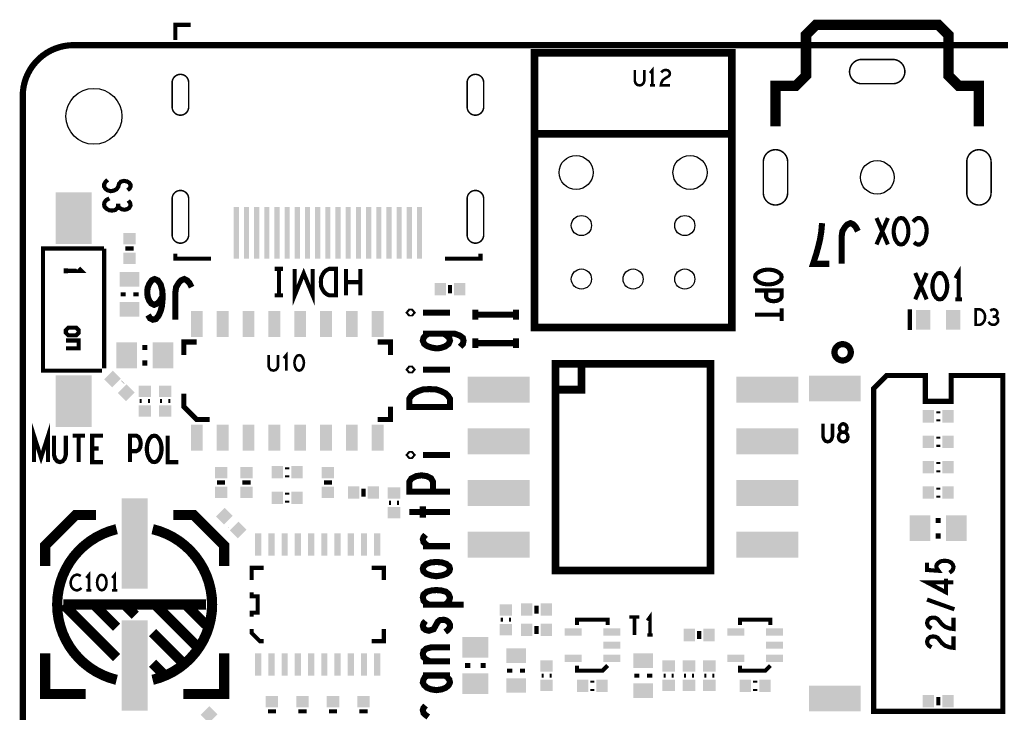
# Model space of a CAD drawing. Extents: x -0.2 to 77.2, y -0.2 to 57.8.
# Drawn here: x -0.15 to 48.1, y 23.65 to 57.75 of the extents above; entities that cross this region are included whole.
import ezdxf

# ---------------------------------------------------------------- set-up
doc = ezdxf.new("R2010")
doc.units = 0
doc.layers.get('0').update_dxf_attribs({"linetype": 'CONTINUOUS'})
for name, color, linetype in [('BOARD_ART', 7, 'CONTINUOUS'), ('PASTETOP_ART', 4, 'CONTINUOUS'), ('SILK_TOP_ART', 10, 'CONTINUOUS'), ('TRANSPORTPIDIGIII-1-4_DRL', 11, 'CONTINUOUS'), ('TRANSPORTPIDIGIMA_ROU', 13, 'CONTINUOUS')]:
    doc.layers.add(name, color=color, linetype=linetype)

# ---------------------------------------------------------------- blocks, each defined once
blk = doc.blocks.new('RECTANGLE_76')
blk.add_solid([(0.635, 2.2225), (0.635, -2.2225), (-0.635, 2.2225), (-0.635, -2.2225)])
blk = doc.blocks.new('RECTANGLE_6')
blk.add_solid([(0.508, 0.635), (0.508, -0.635), (-0.508, 0.635), (-0.508, -0.635)])
blk = doc.blocks.new('RECTANGLE_67')
blk.add_solid([(0.127, 1.27), (0.127, -1.27), (-0.127, 1.27), (-0.127, -1.27)])
blk = doc.blocks.new('RECTANGLE_77')
blk.add_solid([(0.889, 1.27), (0.889, -1.27), (-0.889, 1.27), (-0.889, -1.27)])
blk = doc.blocks.new('RECTANGLE_73')
blk.add_solid([(1.27, 0.635), (1.27, -0.635), (-1.27, 0.635), (-1.27, -0.635)])
blk = doc.blocks.new('RECTANGLE_74')
blk.add_solid([(1.524, 0.635), (1.524, -0.635), (-1.524, 0.635), (-1.524, -0.635)])
blk = doc.blocks.new('CUSTOM_29')
for points in [[(-0.413092, -0.01796), (-0.377172, 0.01796), (0.377172, -0.01796), (0.413092, 0.01796)], [(-0.377172, 0.01796), (0.01796, 0.413092), (0.413092, 0.01796), (0.01796, 0.413092)], [(-0.01796, -0.413092), (-0.413092, -0.01796), (-0.01796, -0.413092), (0.377172, -0.01796)]]:
    blk.add_solid(points)
blk = doc.blocks.new('RECTANGLE_13')
blk.add_solid([(0.3048, 0.2794), (0.3048, -0.2794), (-0.3048, 0.2794), (-0.3048, -0.2794)])
blk = doc.blocks.new('RECTANGLE_5')
blk.add_solid([(0.635, 0.508), (0.635, -0.508), (-0.635, 0.508), (-0.635, -0.508)])
blk = doc.blocks.new('RECTANGLE_78')
blk.add_solid([(0.4826, 0.3556), (0.4826, -0.3556), (-0.4826, 0.3556), (-0.4826, -0.3556)])
blk = doc.blocks.new('RECTANGLE_80')
blk.add_solid([(0.4191, 0.1778), (0.4191, -0.1778), (-0.4191, 0.1778), (-0.4191, -0.1778)])
blk = doc.blocks.new('RECTANGLE_12')
blk.add_solid([(0.2794, 0.3048), (0.2794, -0.3048), (-0.2794, 0.3048), (-0.2794, -0.3048)])
blk = doc.blocks.new('RECTANGLE_71')
blk.add_solid([(0.1524, 0.5461), (0.1524, -0.5461), (-0.1524, 0.5461), (-0.1524, -0.5461)])
blk = doc.blocks.new('RECTANGLE_79')
blk.add_solid([(0.3556, 0.4826), (0.3556, -0.4826), (-0.3556, 0.4826), (-0.3556, -0.4826)])
blk = doc.blocks.new('RECTANGLE_70')
blk.add_solid([(0.2921, 0.635), (0.2921, -0.635), (-0.2921, 0.635), (-0.2921, -0.635)])
blk = doc.blocks.new('ROUND_111')
blk.add_circle((0, 0), 0.495)
blk = doc.blocks.new('ROUND_25')
blk.add_circle((0, 0), 0.826)
blk = doc.blocks.new('ROUND_113')
blk.add_circle((0, 0), 0.838)
blk = doc.blocks.new('ROUND_11')
blk.add_circle((0, 0), 1.375)

msp = doc.modelspace()

# ---------------------------------------------------------------- linework, layer by layer
at = {"layer": 'BOARD_ART', "const_width": 0.3048}
msp.add_lwpolyline([(2.5, 56.5, 0.4142136), (0, 54)], format="xyb", dxfattribs=at)
for points in [[(74.5, 56.5), (2.5, 56.5)], [(0, 54), (0, 49.25), (0, 46.25)], [(0, 46.25), (0, 43.75), (0, 13.25), (0, 10.75)]]:
    msp.add_lwpolyline(points, dxfattribs=at)
at = {"layer": 'SILK_TOP_ART'}
for points, const_width in [([(7.5, 56.75), (7.5, 57.5), (8.25, 57.5)], 0.2032), ([(37, 52.5), (37, 54.5), (38, 54.5), (38.5, 55), (38.5, 57), (39, 57.5), (45, 57.5), (45.5, 57), (45.5, 55), (46, 54.5), (47, 54.5), (47, 52.5)], 0.508), ([(25.15, 56.12), (25.15, 42.62), (34.85, 42.62), (34.85, 56.12), (25.15, 56.12)], 0.381), ([(30.0847, 55.282), (30.0847, 54.7359), (30.127, 54.6216), (30.2117, 54.5454), (30.3175, 54.52), (30.4233, 54.5454), (30.508, 54.6216), (30.5503, 54.7359), (30.5503, 55.282)], 0.127), ([(30.9525, 54.52), (30.9525, 55.282), (30.8255, 55.1296)], 0.127), ([(31.3864, 55.155), (31.4499, 55.2312), (31.524, 55.2693), (31.6087, 55.282), (31.7145, 55.2566), (31.7886, 55.1931), (31.8098, 55.1169), (31.7992, 55.0407), (31.7568, 54.9772), (31.5452, 54.8502), (31.4499, 54.7613), (31.3864, 54.6343), (31.3652, 54.52), (31.8098, 54.52)], 0.127), ([(30.8255, 54.52), (31.0795, 54.52)], 0.127), ([(25.15, 52.14), (34.85, 52.14)], 0.381), ([(4.1733, 49.88), (4.065, 49.7733), (4, 49.6533), (4, 49.5467), (4.065, 49.44), (4.1733, 49.36), (4.325, 49.32), (4.4766, 49.3467), (4.6067, 49.4133), (4.6933, 49.5333), (4.7367, 49.6933), (4.8233, 49.7867), (4.975, 49.8267), (5.1267, 49.8), (5.235, 49.7333), (5.3, 49.64), (5.3, 49.5467), (5.2567, 49.4533), (5.1483, 49.3733)], 0.2032), ([(4.26, 48.9663), (4.1083, 48.8863), (4.0217, 48.7797), (4, 48.6597), (4.0217, 48.553), (4.13, 48.4463), (4.26, 48.3797), (4.39, 48.3663), (4.5416, 48.393), (4.65, 48.4863), (4.6933, 48.5797), (4.6933, 48.6997)], 0.2032), ([(4.6933, 48.5797), (4.7583, 48.4997), (4.8666, 48.433), (4.9967, 48.4063), (5.1267, 48.433), (5.235, 48.4997), (5.3, 48.6197), (5.2783, 48.7397), (5.1917, 48.8597)], 0.2032), ([(39.29, 47.75), (39.25, 47.3167), (39.19, 46.95), (39.11, 46.6167), (39.01, 46.25), (38.85, 45.75), (39.65, 45.75)], 0.3), ([(41.05, 47.35), (40.95, 47.55), (40.83, 47.6833), (40.69, 47.75), (40.53, 47.6833), (40.41, 47.55), (40.29, 47.35), (40.25, 47.0834), (40.25, 45.75)], 0.3), ([(42.526, 48), (41.966, 46.7)], 0.2032), ([(42.526, 46.7), (41.966, 48)], 0.2032), ([(43.173, 48), (43.2797, 47.9783), (43.373, 47.8917), (43.453, 47.7617), (43.5063, 47.61), (43.533, 47.4367), (43.533, 47.2633), (43.5063, 47.09), (43.453, 46.9383), (43.373, 46.8083), (43.2797, 46.7217), (43.173, 46.7), (43.0663, 46.7217), (42.973, 46.8083), (42.893, 46.9383), (42.8397, 47.09), (42.813, 47.2633), (42.813, 47.4367), (42.8397, 47.61), (42.893, 47.7617), (42.973, 47.8917), (43.0663, 47.9783), (43.173, 48)], 0.2032), ([(43.8067, 46.8083), (43.8867, 46.7433), (43.98, 46.7), (44.0867, 46.7), (44.2067, 46.765), (44.3, 46.8733), (44.3667, 47.0033), (44.42, 47.22), (44.4333, 47.415), (44.4067, 47.61), (44.3667, 47.74), (44.2867, 47.87), (44.1933, 47.9567), (44.1, 48), (44.0067, 48), (43.9133, 47.9567), (43.8333, 47.8917), (43.7667, 47.805)], 0.2032), ([(4, 46.5), (1, 46.5), (1, 40.5), (3.8961, 40.5)], 0.203), ([(4, 40.6039), (4, 46.5)], 0.203), ([(5.05, 46.5), (5.45, 46.5)], 0.2032), ([(9.25, 46), (7.5, 46), (7.5, 46.25)], 0.2032), ([(20.75, 46), (22.5, 46), (22.5, 46.25)], 0.2032), ([(2.119, 45.532), (2.119, 45.278)], 0.203), ([(2.754, 45.532), (2.881, 45.405), (2.119, 45.405)], 0.203), ([(12.7972, 45.5), (12.3908, 45.5)], 0.2032), ([(12.594, 44.2), (12.594, 45.5)], 0.2032), ([(14.2503, 45.5), (14.2503, 44.2), (13.81, 45.2833), (13.3697, 44.2), (13.3697, 45.5)], 0.2032), ([(15.3985, 45.5), (15.3985, 44.2), (15.0599, 44.2), (14.9244, 44.265), (14.8228, 44.3517), (14.7381, 44.4816), (14.6704, 44.6334), (14.6535, 44.85), (14.6704, 45.0667), (14.7381, 45.2184), (14.8228, 45.3484), (14.9244, 45.435), (15.0599, 45.5), (15.3985, 45.5)], 0.2032), ([(15.8864, 44.2), (15.8864, 45.5)], 0.2032), ([(16.5976, 45.5), (16.5976, 44.2)], 0.2032), ([(36, 45.1), (36.0217, 45.2067), (36.1083, 45.3), (36.2383, 45.38), (36.39, 45.4333), (36.5633, 45.46), (36.7367, 45.46), (36.91, 45.4333), (37.0617, 45.38), (37.1917, 45.3), (37.2783, 45.2067), (37.3, 45.1), (37.2783, 44.9933), (37.1917, 44.9), (37.0617, 44.82), (36.91, 44.7667), (36.7367, 44.74), (36.5633, 44.74), (36.39, 44.7667), (36.2383, 44.82), (36.1083, 44.9), (36.0217, 44.9933), (36, 45.1)], 0.2032), ([(43.87, 44), (44.43, 45.3)], 0.2032), ([(43.87, 45.3), (44.43, 44)], 0.2032), ([(45.077, 44), (44.9703, 44.0217), (44.877, 44.1083), (44.797, 44.2383), (44.7437, 44.39), (44.717, 44.5633), (44.717, 44.7367), (44.7437, 44.91), (44.797, 45.0617), (44.877, 45.1917), (44.9703, 45.2783), (45.077, 45.3), (45.1837, 45.2783), (45.277, 45.1917), (45.357, 45.0617), (45.4103, 44.91), (45.437, 44.7367), (45.437, 44.5633), (45.4103, 44.39), (45.357, 44.2383), (45.277, 44.1083), (45.1837, 44.0217), (45.077, 44)], 0.2032), ([(46.004, 44), (46.004, 45.3), (45.844, 45.04)], 0.2032), ([(6.88, 44.1667), (6.74, 43.9333), (6.62, 43.8), (6.46, 43.7334), (6.32, 43.8), (6.22, 43.9333), (6.14, 44.1333), (6.12, 44.3667), (6.14, 44.5667), (6.22, 44.7667), (6.34, 44.9333), (6.48, 45), (6.64, 44.9333), (6.78, 44.7334), (6.86, 44.4333), (6.88, 44.1), (6.84, 43.6667), (6.78, 43.4333), (6.68, 43.2), (6.54, 43.0333), (6.4, 43), (6.26, 43.0667), (6.16, 43.2333)], 0.3), ([(8.3, 44.6), (8.2, 44.8), (8.08, 44.9333), (7.94, 45), (7.78, 44.9333), (7.66, 44.8), (7.54, 44.6), (7.5, 44.3334), (7.5, 43)], 0.3), ([(15.8864, 44.85), (16.5976, 44.85)], 0.2032), ([(21, 44.3), (21, 44.7)], 0.2032), ([(36, 44.4397), (37.3, 44.4397), (37.3, 44.1197), (37.235, 44.013), (37.0833, 43.933), (36.91, 43.9063), (36.7367, 43.933), (36.6067, 43.9997), (36.5416, 44.1197), (36.5416, 44.4397)], 0.2032), ([(4.8055, 44.25), (5.0595, 44.25)], 0.2032), ([(5.4405, 44.25), (5.6945, 44.25)], 0.2032), ([(12.7972, 44.2), (12.3908, 44.2)], 0.2032), ([(45.844, 44), (46.164, 44)], 0.2032), ([(19.1334, 43.35), (19.1, 43.31), (19.0333, 43.31), (19, 43.35), (19.0333, 43.39), (19.1, 43.39), (19.1334, 43.35)], 0.3), ([(19.6667, 43.35), (21, 43.35)], 0.3), ([(22.25, 43.01), (22.25, 43.49)], 0.3), ([(24.25, 43.01), (24.25, 43.49)], 0.3), ([(37.3, 43.5527), (37.3, 42.9393)], 0.2032), ([(43.603, 42.492), (43.603, 43.508)], 0.2032), ([(46.8347, 42.75), (46.8347, 43.512), (47.0463, 43.512), (47.131, 43.4739), (47.1945, 43.4231), (47.2474, 43.3469), (47.2898, 43.258), (47.3003, 43.131), (47.2898, 43.004), (47.2474, 42.9151), (47.1945, 42.8389), (47.131, 42.7881), (47.0463, 42.75), (46.8347, 42.75)], 0.127), ([(47.7766, 43.1564), (47.8401, 43.1945), (47.893, 43.258), (47.9142, 43.3342), (47.893, 43.4104), (47.8401, 43.4739), (47.7448, 43.512), (47.6496, 43.4993), (47.5543, 43.4485)], 0.127), ([(22.25, 43.25), (24.25, 43.25)], 0.3), ([(37.3, 43.246), (36, 43.246)], 0.2032), ([(47.4697, 42.9024), (47.5332, 42.8135), (47.6178, 42.7627), (47.7131, 42.75), (47.7978, 42.7627), (47.8824, 42.8262), (47.9353, 42.9024), (47.9459, 42.9786), (47.9248, 43.0675), (47.8507, 43.131), (47.7766, 43.1564), (47.6813, 43.1564)], 0.127), ([(2.627, 42.611), (2.246, 42.611), (2.119, 42.484), (2.119, 42.357), (2.246, 42.23), (2.627, 42.23), (2.754, 42.357), (2.754, 42.484), (2.627, 42.611)], 0.203), ([(2.119, 41.976), (2.754, 41.976), (2.754, 41.595), (2.119, 41.595)], 0.203), ([(7.92, 41.27), (7.92, 41.905), (8.555, 41.905)], 0.254), ([(17.445, 41.905), (18.08, 41.905), (18.08, 41.27)], 0.254), ([(19.9333, 42.31), (19.8, 42.23), (19.7, 42.11), (19.6667, 41.97), (19.7334, 41.81), (19.8667, 41.71), (20.1, 41.63), (20.3334, 41.59), (20.5334, 41.61), (20.7667, 41.69), (20.9333, 41.81), (21, 41.97), (20.9667, 42.09), (20.8334, 42.23), (20.7001, 42.31)], 0.3), ([(21.5, 41.67), (21.6333, 41.81), (21.6666, 41.97), (21.6333, 42.11), (21.4667, 42.23), (21.2333, 42.31), (19.6667, 42.31)], 0.3), ([(22.25, 41.61), (22.25, 42.09)], 0.3), ([(22.25, 41.85), (24.25, 41.85)], 0.3), ([(24.25, 41.61), (24.25, 42.09)], 0.3), ([(6, 41.758), (6, 41.504)], 0.254), ([(6, 40.996), (6, 40.742)], 0.254), ([(12.0847, 41.262), (12.0847, 40.7159), (12.127, 40.6016), (12.2117, 40.5254), (12.3175, 40.5), (12.4233, 40.5254), (12.508, 40.6016), (12.5503, 40.7159), (12.5503, 41.262)], 0.127), ([(12.9525, 40.5), (12.9525, 41.262), (12.8255, 41.1096)], 0.127), ([(13.5875, 41.262), (13.5028, 41.2366), (13.4393, 41.1731), (13.397, 41.0969), (13.3652, 40.9953), (13.3547, 40.881), (13.3652, 40.7667), (13.397, 40.6651), (13.4393, 40.5889), (13.5028, 40.5254), (13.5875, 40.5), (13.6722, 40.5254), (13.7357, 40.5889), (13.778, 40.6651), (13.8098, 40.7667), (13.8203, 40.881), (13.8098, 40.9953), (13.778, 41.0969), (13.7357, 41.1731), (13.6722, 41.2366), (13.5875, 41.262)], 0.127), ([(33.81, 40.83), (26.19, 40.83), (26.19, 30.67), (33.81, 30.67), (33.81, 40.83)], 0.381), ([(27.46, 40.83), (27.46, 39.56), (26.19, 39.56)], 0.381), ([(19.1334, 40.55), (19.1, 40.51), (19.0333, 40.51), (19, 40.55), (19.0333, 40.59), (19.1, 40.59), (19.1334, 40.55)], 0.3), ([(19.6667, 40.55), (21, 40.55)], 0.3), ([(41.825, 39.62), (41.825, 23.745), (48.175, 23.745), (48.175, 40.255), (45.635, 40.255), (45.635, 38.985), (44.365, 38.985), (44.365, 40.255), (42.46, 40.255), (41.825, 39.62)], 0.254), ([(4.5748, 39.5748), (4.5732, 39.5732)], 0.2032), ([(4.9268, 39.9268), (4.9252, 39.9252)], 0.2032), ([(21, 38.71), (19, 38.71), (19, 39.11), (19.1, 39.27), (19.2333, 39.39), (19.4333, 39.49), (19.6667, 39.57), (20, 39.59), (20.3334, 39.57), (20.5667, 39.49), (20.7667, 39.39), (20.9, 39.27), (21, 39.11), (21, 38.71)], 0.3), ([(5.75, 39), (5.85, 39)], 0.2032), ([(6.15, 39), (6.25, 39)], 0.2032), ([(6.75, 39), (6.85, 39)], 0.2032), ([(7.15, 39), (7.25, 39)], 0.2032), ([(9.19, 38.095), (8.555, 38.095), (7.92, 38.73), (7.92, 39.365)], 0.254), ([(18.08, 38.73), (18.08, 38.095), (17.445, 38.095)], 0.254), ([(45, 38.4), (45, 38.5)], 0.2032), ([(45, 38), (45, 38.1)], 0.2032), ([(0.5533, 36), (0.5533, 37.3), (0.9, 36.2167), (1.2467, 37.3), (1.2467, 36)], 0.2032), ([(39.3347, 37.889), (39.3347, 37.2519), (39.377, 37.1185), (39.4617, 37.0296), (39.5675, 37), (39.6733, 37.0296), (39.758, 37.1185), (39.8003, 37.2519), (39.8003, 37.889)], 0.17), ([(40.3295, 37), (40.4036, 37.0148), (40.4882, 37.0593), (40.5412, 37.1333), (40.5623, 37.2371), (40.5412, 37.3408), (40.4777, 37.4297), (40.3824, 37.4741), (40.2766, 37.4741), (40.2131, 37.5038), (40.1602, 37.5778), (40.139, 37.6816), (40.1708, 37.7853), (40.2448, 37.8594), (40.3295, 37.889), (40.4142, 37.8594), (40.4882, 37.7853), (40.52, 37.6816), (40.4988, 37.5778), (40.4459, 37.5038), (40.3824, 37.4741), (40.2766, 37.4741), (40.1813, 37.4297), (40.1178, 37.3408), (40.0967, 37.2371), (40.1178, 37.1333), (40.1708, 37.0593), (40.2554, 37.0148), (40.3295, 37)], 0.17), ([(1.5337, 37.3), (1.5337, 36.3683), (1.587, 36.1733), (1.6937, 36.0433), (1.827, 36), (1.9603, 36.0433), (2.067, 36.1733), (2.1203, 36.3683), (2.1203, 37.3)], 0.2032), ([(2.4473, 37.3), (3.0607, 37.3)], 0.2032), ([(2.754, 37.3), (2.754, 36)], 0.2032), ([(3.9477, 36), (3.4143, 36), (3.4143, 37.3), (3.9477, 37.3)], 0.2032), ([(5.2683, 36), (5.2683, 37.3), (5.5883, 37.3), (5.695, 37.235), (5.775, 37.0833), (5.8017, 36.91), (5.775, 36.7367), (5.7083, 36.6067), (5.5883, 36.5416), (5.2683, 36.5416)], 0.2032), ([(6.462, 36), (6.3553, 36.0217), (6.262, 36.1083), (6.182, 36.2383), (6.1287, 36.39), (6.102, 36.5633), (6.102, 36.7367), (6.1287, 36.91), (6.182, 37.0617), (6.262, 37.1917), (6.3553, 37.2783), (6.462, 37.3), (6.5687, 37.2783), (6.662, 37.1917), (6.742, 37.0617), (6.7953, 36.91), (6.822, 36.7367), (6.822, 36.5633), (6.7953, 36.39), (6.742, 36.2383), (6.662, 36.1083), (6.5687, 36.0217), (6.462, 36)], 0.2032), ([(7.1223, 37.3), (7.1223, 36), (7.6557, 36)], 0.2032), ([(45, 37.15), (45, 37.25)], 0.2032), ([(3.7343, 36.6717), (3.4143, 36.6717)], 0.2032), ([(45, 36.75), (45, 36.85)], 0.2032), ([(19.1334, 36.35), (19.1, 36.31), (19.0333, 36.31), (19, 36.35), (19.0333, 36.39), (19.1, 36.39), (19.1334, 36.35)], 0.3), ([(19.6667, 36.35), (21, 36.35)], 0.3), ([(13, 35.75), (13, 35.65)], 0.2032), ([(45, 35.9), (45, 36)], 0.2032), ([(13, 35.35), (13, 35.25)], 0.2032), ([(21, 34.55), (19, 34.55), (19, 35.03), (19.1, 35.19), (19.3333, 35.31), (19.6, 35.35), (19.8667, 35.31), (20.0667, 35.21), (20.1667, 35.03), (20.1667, 34.55)], 0.3), ([(45, 35.5), (45, 35.6)], 0.2032), ([(9.95, 35), (9.55, 35)], 0.2032), ([(11.2, 35), (10.8, 35)], 0.2032), ([(15.2, 35), (14.8, 35)], 0.2032), ([(16.75, 34.3), (16.75, 34.7)], 0.2032), ([(45, 34.65), (45, 34.75)], 0.2032), ([(13, 34.5), (13, 34.4)], 0.2032), ([(45, 34.25), (45, 34.35)], 0.2032), ([(13, 34.1), (13, 34)], 0.2032), ([(18, 34), (18.1, 34)], 0.2032), ([(18.4, 34), (18.5, 34)], 0.2032), ([(19.6667, 33.27), (19.6667, 33.83)], 0.3), ([(1.1, 30.9), (1.1, 31.9), (2.6, 33.4), (3.6, 33.4)], 0.5), ([(9.9, 30.9), (9.9, 31.9), (8.4, 33.4), (7.4, 33.4)], 0.5), ([(19, 33.55), (21, 33.55)], 0.3), ([(45, 33.004), (45, 33.258)], 0.254), ([(10.0732, 32.8232), (10.0748, 32.8248)], 0.2032), ([(10.4252, 33.1752), (10.4268, 33.1768)], 0.2032), ([(19.9333, 31.87), (19.8, 31.97), (19.7, 32.07), (19.6667, 32.21), (19.7, 32.31), (19.8, 32.43)], 0.3), ([(45, 32.242), (45, 32.496)], 0.254), ([(21, 31.87), (19.6667, 31.87)], 0.3), ([(11.25, 30.2), (11.25, 30.8), (11.85, 30.8)], 0.205), ([(17.15, 30.8), (17.75, 30.8), (17.75, 30.2)], 0.205), ([(21, 30.75), (20.9667, 30.63), (20.8334, 30.51), (20.6, 30.43), (20.3334, 30.39), (20.0667, 30.43), (19.8333, 30.51), (19.7, 30.63), (19.6667, 30.75), (19.7, 30.87), (19.8333, 30.99), (20.0667, 31.07), (20.3334, 31.09), (20.6, 31.07), (20.8334, 30.99), (20.9667, 30.87), (21, 30.75)], 0.3), ([(45.555, 30.5647), (45.6634, 30.6447), (45.7283, 30.738), (45.75, 30.858), (45.7067, 30.978), (45.62, 31.0713), (45.4684, 31.138), (45.295, 31.1513), (45.1217, 31.1247), (45.0133, 31.058), (44.9267, 30.9647), (44.905, 30.8713), (44.9267, 30.778), (45.0133, 30.658), (44.45, 30.698), (44.45, 31.058)], 0.2032), ([(2.8503, 30.3985), (2.7868, 30.4366), (2.7128, 30.462), (2.6281, 30.462), (2.5328, 30.4239), (2.4588, 30.3604), (2.4058, 30.2842), (2.3635, 30.1572), (2.3529, 30.0429), (2.3741, 29.9286), (2.4058, 29.8524), (2.4693, 29.7762), (2.5434, 29.7254), (2.6175, 29.7), (2.6916, 29.7), (2.7657, 29.7254), (2.8292, 29.7635), (2.8821, 29.8143)], 0.127), ([(3.2525, 29.7), (3.2525, 30.462), (3.1255, 30.3096)], 0.127), ([(3.8875, 30.462), (3.8028, 30.4366), (3.7393, 30.3731), (3.697, 30.2969), (3.6652, 30.1953), (3.6547, 30.081), (3.6652, 29.9667), (3.697, 29.8651), (3.7393, 29.7889), (3.8028, 29.7254), (3.8875, 29.7), (3.9722, 29.7254), (4.0357, 29.7889), (4.078, 29.8651), (4.1098, 29.9667), (4.1203, 30.081), (4.1098, 30.1953), (4.078, 30.2969), (4.0357, 30.3731), (3.9722, 30.4366), (3.8875, 30.462)], 0.127), ([(4.5225, 29.7), (4.5225, 30.462), (4.3955, 30.3096)], 0.127), ([(45.75, 30.091), (44.45, 30.091), (45.3817, 29.5977), (45.3817, 30.2643)], 0.2032), ([(3.1255, 29.7), (3.3795, 29.7)], 0.127), ([(4.3955, 29.7), (4.6495, 29.7)], 0.127), ([(11.25, 28.4), (11.25, 28.6), (11.55, 28.6), (11.55, 29.4), (11.25, 29.4), (11.25, 29.6)], 0.205), ([(19.9666, 28.99), (19.8, 29.09), (19.7, 29.19), (19.6667, 29.35), (19.7, 29.49), (19.8667, 29.63), (20.1, 29.69), (20.3334, 29.71), (20.5667, 29.69), (20.8, 29.63), (20.9333, 29.51), (21, 29.35), (20.9667, 29.21), (20.8667, 29.07), (20.7334, 28.99)], 0.3), ([(2, 29), (4.6151, 26.3849)], 0.5), ([(9, 29), (2, 29)], 0.5), ([(3.5, 29), (4.6151, 27.8849)], 0.5), ([(5, 29), (5.5276, 28.4724)], 0.5), ([(6.5, 29), (8.5, 27)], 0.5), ([(8, 29), (9, 28)], 0.5), ([(21.6666, 28.99), (19.6667, 28.99)], 0.3), ([(25.25, 28.95), (25.25, 28.55)], 0.2032), ([(45.7933, 28.764), (44.45, 29.244)], 0.2032), ([(29.8241, 28.389), (30.3109, 28.389)], 0.17), ([(30.0675, 28.389), (30.0675, 27.5)], 0.17), ([(30.8295, 27.5), (30.8295, 28.389), (30.7025, 28.2112)], 0.17), ([(20.7667, 27.65), (20.9, 27.75), (21, 27.89), (21, 28.01), (20.9333, 28.13), (20.8334, 28.21), (20.7001, 28.25), (20.5, 28.23), (20.4, 28.15), (20.2, 27.79), (19.9666, 27.71), (19.8, 27.75), (19.7, 27.83), (19.6667, 27.95), (19.7, 28.07), (19.8, 28.19)], 0.3), ([(23.5, 28.25), (23.6, 28.25)], 0.2032), ([(23.9, 28.25), (24, 28.25)], 0.2032), ([(25.25, 27.55), (25.25, 27.95)], 0.2032), ([(27.25, 28), (27.25, 28.25), (28.75, 28.25), (28.75, 28)], 0.2), ([(35.25, 28), (35.25, 28.25), (36.75, 28.25), (36.75, 28)], 0.2), ([(44.6667, 27.8237), (44.5367, 27.9037), (44.4717, 27.997), (44.45, 28.1037), (44.4933, 28.237), (44.6017, 28.3303), (44.7316, 28.357), (44.8617, 28.3437), (44.97, 28.2903), (45.1867, 28.0237), (45.3383, 27.9037), (45.555, 27.8237), (45.75, 27.797), (45.75, 28.357)], 0.2032), ([(6.3849, 27.6151), (7.8, 26.2)], 0.5), ([(11.25, 27.8), (11.25, 27.6), (11.65, 27.2), (11.85, 27.2)], 0.205), ([(17.15, 27.2), (17.75, 27.2), (17.75, 27.8)], 0.205), ([(30.7025, 27.5), (30.9565, 27.5)], 0.17), ([(33.25, 27.7), (33.25, 27.3)], 0.2032), ([(44.6667, 26.8967), (44.5367, 26.9767), (44.4717, 27.07), (44.45, 27.1767), (44.4933, 27.31), (44.6017, 27.4033), (44.7316, 27.43), (44.8617, 27.4167), (44.97, 27.3633), (45.1867, 27.0967), (45.3383, 26.9767), (45.555, 26.8967), (45.75, 26.87), (45.75, 27.43)], 0.2032), ([(20, 26.21), (19.8333, 26.29), (19.7, 26.41), (19.6667, 26.57), (19.7, 26.71), (19.8333, 26.83), (20.0667, 26.89), (21, 26.89)], 0.3), ([(1.1, 26.6), (1.1, 24.6), (3.1, 24.6)], 0.5), ([(9.9, 26.6), (9.9, 24.6), (7.9, 24.6)], 0.5), ([(6.3849, 26.1151), (6.9, 25.6)], 0.5), ([(21, 26.21), (19.6667, 26.21)], 0.3), ([(21.742, 26), (21.996, 26)], 0.254), ([(22.504, 26), (22.758, 26)], 0.254), ([(28.75, 26), (28.5, 25.75), (27.25, 25.75), (27.25, 26)], 0.2), ([(36.75, 26), (36.5, 25.75), (35.25, 25.75), (35.25, 26)], 0.2), ([(19.9, 25.51), (19.7667, 25.43), (19.7, 25.31), (19.6667, 25.17), (19.7334, 25.03), (19.8667, 24.91), (20.0667, 24.83), (20.3334, 24.79), (20.6, 24.83), (20.8, 24.91), (20.9333, 25.03), (21, 25.17), (20.9667, 25.31), (20.8667, 25.43), (20.7334, 25.51)], 0.3), ([(21, 25.51), (19.6667, 25.51)], 0.3), ([(23.8055, 25.75), (24.0595, 25.75)], 0.2032), ([(24.4405, 25.75), (24.6945, 25.75)], 0.2032), ([(25.5, 25.5), (25.6, 25.5)], 0.2032), ([(25.9, 25.5), (26, 25.5)], 0.2032), ([(30.0555, 25.5), (30.3095, 25.5)], 0.2032), ([(30.6905, 25.5), (30.9445, 25.5)], 0.2032), ([(31.5, 25.5), (31.6, 25.5)], 0.2032), ([(31.9, 25.5), (32, 25.5)], 0.2032), ([(32.5, 25.5), (32.6, 25.5)], 0.2032), ([(32.9, 25.5), (33, 25.5)], 0.2032), ([(33.5, 25.5), (33.6, 25.5)], 0.2032), ([(33.9, 25.5), (34, 25.5)], 0.2032), ([(28, 25.25), (28, 25.15)], 0.2032), ([(36, 25.25), (36, 25.15)], 0.2032), ([(28, 24.85), (28, 24.75)], 0.2032), ([(36, 24.85), (36, 24.75)], 0.2032), ([(19.9333, 23.47), (19.8, 23.57), (19.7, 23.67), (19.6667, 23.81), (19.7, 23.91), (19.8, 24.03)], 0.3), ([(45, 24.45), (45, 24.05)], 0.2032), ([(12.05, 23.75), (12.45, 23.75)], 0.2032), ([(13.55, 23.75), (13.95, 23.75)], 0.2032), ([(15.05, 23.75), (15.45, 23.75)], 0.2032), ([(16.55, 23.75), (16.95, 23.75)], 0.2032)]:
    msp.add_lwpolyline(points, dxfattribs=dict(at, const_width=const_width))
at = {"layer": 'SILK_TOP_ART', "const_width": 0.3048}
msp.add_lwpolyline([(39.8994, 41.398, 1), (40.7026, 41.398, 1)], format="xyb", close=True, dxfattribs=at)
at = {"layer": 'SILK_TOP_ART', "const_width": 0.5}
for points in [[(4.6151, 32.7037, 0.3470716), (1.6921, 29)], [(9.3079, 29, 0.3470716), (6.3849, 32.7037)], [(1.6921, 29, 0.3470716), (4.6151, 25.2963)], [(6.3849, 25.2963, 0.3470716), (9.3079, 29)]]:
    msp.add_lwpolyline(points, format="xyb", dxfattribs=at)
at = {"layer": 'TRANSPORTPIDIGIMA_ROU', "const_width": 0.075}
for points in [[(41.2379, 55.7974, 1), (41.2379, 54.6026)], [(42.7619, 54.6026, 1), (42.7619, 55.7974)], [(8.1568, 54.6569, 1), (7.343, 54.6569)], [(22.6568, 54.6569, 1), (21.843, 54.6569)], [(7.343, 53.4629, 1), (8.1568, 53.4629)], [(21.843, 53.4629, 1), (22.6568, 53.4629)], [(37.5973, 50.7619, 1), (36.4025, 50.7619)], [(47.5973, 50.7619, 1), (46.4025, 50.7619)], [(8.1568, 48.9489, 1), (7.343, 48.9489)], [(22.6568, 48.9489, 1), (21.843, 48.9489)], [(36.4025, 49.2379, 1), (37.5973, 49.2379)], [(46.4025, 49.2379, 1), (47.5973, 49.2379)], [(7.343, 47.1709, 1), (8.1568, 47.1709)], [(21.843, 47.1709, 1), (22.6568, 47.1709)]]:
    msp.add_lwpolyline(points, format="xyb", dxfattribs=at)
for points in [[(42.7619, 55.7974), (41.2379, 55.7974)], [(7.343, 54.6569), (7.343, 53.4629)], [(8.1568, 53.4629), (8.1568, 54.6569)], [(21.843, 54.6569), (21.843, 53.4629)], [(22.6568, 53.4629), (22.6568, 54.6569)], [(41.2379, 54.6026), (42.7619, 54.6026)], [(36.4025, 50.7619), (36.4025, 49.2379)], [(37.5973, 49.2379), (37.5973, 50.7619)], [(46.4025, 50.7619), (46.4025, 49.2379)], [(47.5973, 49.2379), (47.5973, 50.7619)], [(7.343, 48.9489), (7.343, 47.1709)], [(8.1568, 47.1709), (8.1568, 48.9489)], [(21.843, 48.9489), (21.843, 47.1709)], [(22.6568, 47.1709), (22.6568, 48.9489)]]:
    msp.add_lwpolyline(points, dxfattribs=at)

# ---------------------------------------------------------------- block references
at = {"layer": 'PASTETOP_ART'}
for name, p in [('RECTANGLE_77', (2.5, 48)), ('RECTANGLE_67', (10.5, 47.28)), ('RECTANGLE_67', (11, 47.28)), ('RECTANGLE_67', (11.5, 47.28)), ('RECTANGLE_67', (12, 47.28)), ('RECTANGLE_67', (12.5, 47.28)), ('RECTANGLE_67', (13, 47.28)), ('RECTANGLE_67', (13.5, 47.28)), ('RECTANGLE_67', (14, 47.28)), ('RECTANGLE_67', (14.5, 47.28)), ('RECTANGLE_67', (15, 47.28)), ('RECTANGLE_67', (15.5, 47.28)), ('RECTANGLE_67', (16, 47.28)), ('RECTANGLE_67', (16.5, 47.28)), ('RECTANGLE_67', (17, 47.28)), ('RECTANGLE_67', (17.5, 47.28)), ('RECTANGLE_67', (18, 47.28)), ('RECTANGLE_67', (18.5, 47.28)), ('RECTANGLE_67', (19, 47.28)), ('RECTANGLE_67', (19.5, 47.28)), ('RECTANGLE_13', (5.25, 46.98)), ('RECTANGLE_13', (5.25, 46.02)), ('RECTANGLE_78', (5.25, 44.9866)), ('RECTANGLE_12', (20.52, 44.5)), ('RECTANGLE_12', (21.48, 44.5)), ('RECTANGLE_78', (5.25, 43.5134)), ('RECTANGLE_79', (44.2634, 43)), ('RECTANGLE_79', (45.7366, 43)), ('RECTANGLE_70', (8.555, 42.794)), ('RECTANGLE_70', (9.825, 42.794)), ('RECTANGLE_70', (11.095, 42.794)), ('RECTANGLE_70', (12.365, 42.794)), ('RECTANGLE_70', (13.635, 42.794)), ('RECTANGLE_70', (14.905, 42.794)), ('RECTANGLE_70', (16.175, 42.794)), ('RECTANGLE_70', (17.445, 42.794)), ('RECTANGLE_6', (5.111, 41.25)), ('RECTANGLE_6', (6.889, 41.25)), ('RECTANGLE_77', (2.5, 39)), ('CUSTOM_29', (4.4106, 40.0894)), ('RECTANGLE_74', (23.396, 39.56)), ('RECTANGLE_74', (36.604, 39.56)), ('RECTANGLE_73', (39.92, 39.62)), ('CUSTOM_29', (5.0894, 39.4106)), ('RECTANGLE_13', (6, 39.48)), ('RECTANGLE_13', (7, 39.48)), ('RECTANGLE_13', (6, 38.52)), ('RECTANGLE_13', (7, 38.52)), ('RECTANGLE_12', (44.52, 38.25)), ('RECTANGLE_12', (45.48, 38.25)), ('RECTANGLE_70', (8.555, 37.206)), ('RECTANGLE_70', (9.825, 37.206)), ('RECTANGLE_70', (11.095, 37.206)), ('RECTANGLE_70', (12.365, 37.206)), ('RECTANGLE_70', (13.635, 37.206)), ('RECTANGLE_70', (14.905, 37.206)), ('RECTANGLE_70', (16.175, 37.206)), ('RECTANGLE_70', (17.445, 37.206)), ('RECTANGLE_74', (23.396, 37.02)), ('RECTANGLE_74', (36.604, 37.02)), ('RECTANGLE_12', (44.52, 37)), ('RECTANGLE_12', (45.48, 37)), ('RECTANGLE_13', (9.75, 35.48)), ('RECTANGLE_13', (11, 35.48)), ('RECTANGLE_12', (12.52, 35.5)), ('RECTANGLE_12', (13.48, 35.5)), ('RECTANGLE_13', (15, 35.48)), ('RECTANGLE_12', (44.52, 35.75)), ('RECTANGLE_12', (45.48, 35.75)), ('RECTANGLE_13', (9.75, 34.52)), ('RECTANGLE_13', (11, 34.52)), ('RECTANGLE_13', (15, 34.52)), ('RECTANGLE_12', (16.27, 34.5)), ('RECTANGLE_12', (17.23, 34.5)), ('RECTANGLE_13', (18.25, 34.48)), ('RECTANGLE_74', (23.396, 34.48)), ('RECTANGLE_74', (36.604, 34.48)), ('RECTANGLE_12', (44.52, 34.5)), ('RECTANGLE_12', (45.48, 34.5)), ('RECTANGLE_12', (12.52, 34.25)), ('RECTANGLE_12', (13.48, 34.25)), ('RECTANGLE_76', (5.5, 32)), ('RECTANGLE_13', (18.25, 33.52)), ('CUSTOM_29', (9.9106, 33.3394)), ('RECTANGLE_6', (44.111, 32.75)), ('RECTANGLE_6', (45.889, 32.75)), ('CUSTOM_29', (10.5894, 32.6606)), ('RECTANGLE_71', (11.575, 31.95)), ('RECTANGLE_71', (12.225, 31.95)), ('RECTANGLE_71', (12.875, 31.95)), ('RECTANGLE_71', (13.525, 31.95)), ('RECTANGLE_71', (14.175, 31.95)), ('RECTANGLE_71', (14.825, 31.95)), ('RECTANGLE_71', (15.475, 31.95)), ('RECTANGLE_71', (16.125, 31.95)), ('RECTANGLE_71', (16.775, 31.95)), ('RECTANGLE_71', (17.425, 31.95)), ('RECTANGLE_74', (23.396, 31.94)), ('RECTANGLE_74', (36.604, 31.94)), ('RECTANGLE_13', (23.75, 28.73)), ('RECTANGLE_12', (24.77, 28.75)), ('RECTANGLE_12', (25.73, 28.75)), ('RECTANGLE_76', (5.5, 26)), ('RECTANGLE_13', (23.75, 27.77)), ('RECTANGLE_12', (24.77, 27.75)), ('RECTANGLE_12', (25.73, 27.75)), ('RECTANGLE_80', (27.05, 27.65)), ('RECTANGLE_80', (28.95, 27.65)), ('RECTANGLE_12', (32.77, 27.5)), ('RECTANGLE_12', (33.73, 27.5)), ('RECTANGLE_80', (35.05, 27.65)), ('RECTANGLE_80', (36.95, 27.65)), ('RECTANGLE_5', (22.25, 26.889)), ('RECTANGLE_80', (28.95, 27)), ('RECTANGLE_80', (36.95, 27)), ('RECTANGLE_71', (11.575, 26.05)), ('RECTANGLE_71', (12.225, 26.05)), ('RECTANGLE_71', (12.875, 26.05)), ('RECTANGLE_71', (13.525, 26.05)), ('RECTANGLE_71', (14.175, 26.05)), ('RECTANGLE_71', (14.825, 26.05)), ('RECTANGLE_71', (15.475, 26.05)), ('RECTANGLE_71', (16.125, 26.05)), ('RECTANGLE_71', (16.775, 26.05)), ('RECTANGLE_71', (17.425, 26.05)), ('RECTANGLE_78', (24.25, 26.4866)), ('RECTANGLE_78', (30.5, 26.2366)), ('RECTANGLE_13', (25.75, 25.98)), ('RECTANGLE_80', (27.05, 26.35)), ('RECTANGLE_80', (28.95, 26.35)), ('RECTANGLE_13', (31.75, 25.98)), ('RECTANGLE_13', (32.75, 25.98)), ('RECTANGLE_13', (33.75, 25.98)), ('RECTANGLE_80', (35.05, 26.35)), ('RECTANGLE_80', (36.95, 26.35)), ('RECTANGLE_5', (22.25, 25.111)), ('RECTANGLE_78', (24.25, 25.0134)), ('RECTANGLE_13', (25.75, 25.02)), ('RECTANGLE_12', (27.52, 25)), ('RECTANGLE_12', (28.48, 25)), ('RECTANGLE_78', (30.5, 24.7634)), ('RECTANGLE_13', (31.75, 25.02)), ('RECTANGLE_13', (32.75, 25.02)), ('RECTANGLE_13', (33.75, 25.02)), ('RECTANGLE_12', (35.52, 25)), ('RECTANGLE_12', (36.48, 25)), ('RECTANGLE_73', (39.92, 24.38)), ('RECTANGLE_13', (12.25, 24.23)), ('RECTANGLE_13', (13.75, 24.23)), ('RECTANGLE_13', (15.25, 24.23)), ('RECTANGLE_13', (16.75, 24.23)), ('RECTANGLE_12', (44.52, 24.25)), ('RECTANGLE_12', (45.48, 24.25)), ('CUSTOM_29', (9.1606, 23.5894))]:
    msp.add_blockref(name, p, dxfattribs=at)
at = {"layer": 'TRANSPORTPIDIGIII-1-4_DRL'}
for name, p in [('ROUND_11', (3.5, 53)), ('ROUND_113', (27.2, 50.24)), ('ROUND_113', (32.8, 50.24)), ('ROUND_25', (42, 50)), ('ROUND_111', (27.46, 47.63)), ('ROUND_111', (32.54, 47.63)), ('ROUND_111', (27.46, 45)), ('ROUND_111', (30, 45)), ('ROUND_111', (32.54, 45))]:
    msp.add_blockref(name, p, dxfattribs=at)

doc.saveas('drawing.dxf')
